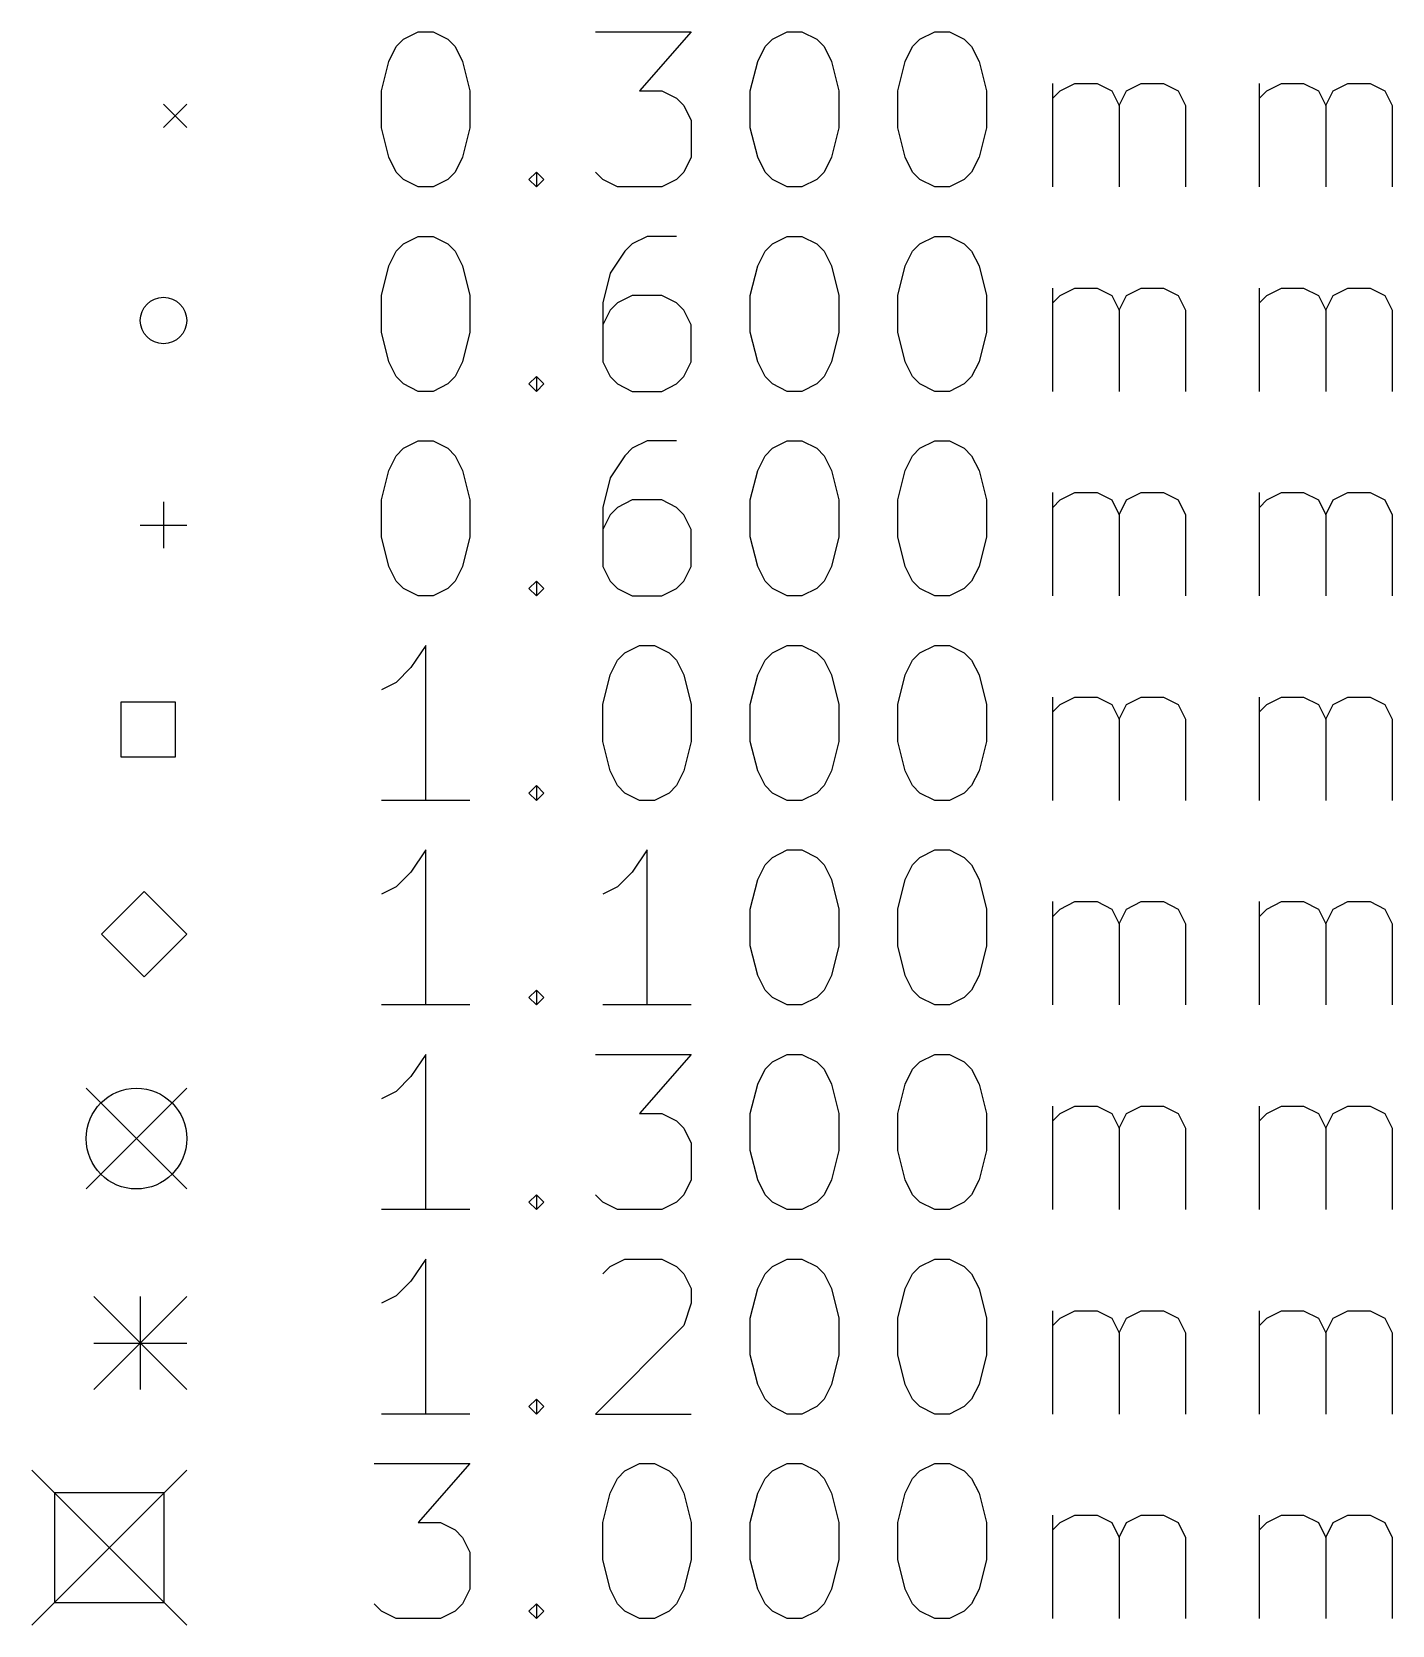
# Model space of a CAD drawing. Extents: x 1.65 to 4.49, y -6.72 to -1.36.
# Drawn here: x 1.65 to 2.342, y -6.69 to -5.88 of the extents above; entities that cross this region are included whole.
import ezdxf

# ---------------------------------------------------------------- set-up
doc = ezdxf.new("R2010")
doc.units = 0
doc.header["$MEASUREMENT"] = 0
doc.layers.add('BLACK', color=7, linetype='CONTINUOUS')

msp = doc.modelspace()

# ---------------------------------------------------------------- linework, layer by layer
at = {"layer": 'BLACK', "linetype": 'CONTINUOUS'}
for p, q in [((1.83543, -5.88773), (1.83918, -5.88398)), ((1.83918, -5.88398), (1.84668, -5.88023)), ((1.84668, -5.88023), (1.85418, -5.88023)), ((1.85418, -5.88023), (1.86168, -5.88398)), ((1.86168, -5.88398), (1.86543, -5.88773)), ((1.93667, -5.88023), (1.98541, -5.88023)), ((1.98541, -5.88023), (1.95917, -5.91023)), ((2.02291, -5.88773), (2.02666, -5.88398)), ((2.02666, -5.88398), (2.03416, -5.88023)), ((2.03416, -5.88023), (2.04166, -5.88023)), ((2.04166, -5.88023), (2.04916, -5.88398)), ((2.04916, -5.88398), (2.05291, -5.88773)), ((2.0979, -5.88773), (2.10165, -5.88398)), ((2.10165, -5.88398), (2.10915, -5.88023)), ((2.10915, -5.88023), (2.11665, -5.88023)), ((2.11665, -5.88023), (2.12415, -5.88398)), ((2.12415, -5.88398), (2.1279, -5.88773)), ((1.83168, -5.89523), (1.83543, -5.88773)), ((1.86543, -5.88773), (1.86918, -5.89523)), ((2.01916, -5.89523), (2.02291, -5.88773)), ((2.05291, -5.88773), (2.05666, -5.89523)), ((2.09415, -5.89523), (2.0979, -5.88773)), ((2.1279, -5.88773), (2.13165, -5.89523)), ((1.82793, -5.91023), (1.83168, -5.89523)), ((1.86918, -5.89523), (1.87293, -5.91023)), ((2.01541, -5.91023), (2.01916, -5.89523)), ((2.05666, -5.89523), (2.06041, -5.91023)), ((2.0904, -5.91023), (2.09415, -5.89523)), ((2.13165, -5.89523), (2.1354, -5.91023)), ((1.82793, -5.92897), (1.82793, -5.91023)), ((1.87293, -5.91023), (1.87293, -5.92897)), ((1.95917, -5.91023), (1.97042, -5.91023)), ((1.97042, -5.91023), (1.97792, -5.91398)), ((2.01541, -5.92897), (2.01541, -5.91023)), ((2.06041, -5.91023), (2.06041, -5.92897)), ((2.0904, -5.92897), (2.0904, -5.91023)), ((2.1354, -5.91023), (2.1354, -5.92897)), ((2.16914, -5.95897), (2.16914, -5.90648)), ((2.16914, -5.91398), (2.17289, -5.91023)), ((2.17289, -5.91023), (2.18039, -5.90648)), ((2.18039, -5.90648), (2.19164, -5.90648)), ((2.19164, -5.90648), (2.19914, -5.91023)), ((2.19914, -5.91023), (2.20289, -5.91773)), ((2.20289, -5.91773), (2.20664, -5.91023)), ((2.20664, -5.91023), (2.21414, -5.90648)), ((2.21414, -5.90648), (2.22538, -5.90648)), ((2.22538, -5.90648), (2.23288, -5.91023)), ((2.23288, -5.91023), (2.23663, -5.91773)), ((2.27413, -5.95897), (2.27413, -5.90648)), ((2.27413, -5.91398), (2.27788, -5.91023)), ((2.27788, -5.91023), (2.28538, -5.90648)), ((2.28538, -5.90648), (2.29663, -5.90648)), ((2.29663, -5.90648), (2.30412, -5.91023)), ((2.30412, -5.91023), (2.30787, -5.91773)), ((2.30787, -5.91773), (2.31162, -5.91023)), ((2.31162, -5.91023), (2.31912, -5.90648)), ((2.31912, -5.90648), (2.33037, -5.90648)), ((2.33037, -5.90648), (2.33787, -5.91023)), ((2.33787, -5.91023), (2.34162, -5.91773)), ((1.7172, -5.91705), (1.72902, -5.92886)), ((1.72902, -5.91705), (1.7172, -5.92886)), ((1.97792, -5.91398), (1.98167, -5.91773)), ((1.98167, -5.91773), (1.98541, -5.92522)), ((2.20289, -5.91773), (2.20289, -5.95897)), ((2.23663, -5.91773), (2.23663, -5.95897)), ((2.30787, -5.91773), (2.30787, -5.95897)), ((2.34162, -5.91773), (2.34162, -5.95897)), ((1.98541, -5.92522), (1.98541, -5.94397)), ((1.83168, -5.94397), (1.82793, -5.92897)), ((1.87293, -5.92897), (1.86918, -5.94397)), ((2.01916, -5.94397), (2.01541, -5.92897)), ((2.06041, -5.92897), (2.05666, -5.94397)), ((2.09415, -5.94397), (2.0904, -5.92897)), ((2.1354, -5.92897), (2.13165, -5.94397)), ((1.83543, -5.95147), (1.83168, -5.94397)), ((1.86918, -5.94397), (1.86543, -5.95147)), ((1.98541, -5.94397), (1.98167, -5.95147)), ((2.02291, -5.95147), (2.01916, -5.94397)), ((2.05666, -5.94397), (2.05291, -5.95147)), ((2.0979, -5.95147), (2.09415, -5.94397)), ((2.13165, -5.94397), (2.1279, -5.95147)), ((1.83918, -5.95522), (1.83543, -5.95147)), ((1.84668, -5.95897), (1.83918, -5.95522)), ((1.85418, -5.95897), (1.84668, -5.95897)), ((1.86168, -5.95522), (1.85418, -5.95897)), ((1.86543, -5.95147), (1.86168, -5.95522)), ((1.90292, -5.95522), (1.90667, -5.95147)), ((1.90667, -5.95897), (1.90292, -5.95522)), ((1.90667, -5.95147), (1.91042, -5.95522)), ((1.90667, -5.95147), (1.90667, -5.95897)), ((1.91042, -5.95522), (1.90667, -5.95897)), ((1.94042, -5.95522), (1.93667, -5.95147)), ((1.94792, -5.95897), (1.94042, -5.95522)), ((1.97042, -5.95897), (1.94792, -5.95897)), ((1.97792, -5.95522), (1.97042, -5.95897)), ((1.98167, -5.95147), (1.97792, -5.95522)), ((2.02666, -5.95522), (2.02291, -5.95147)), ((2.03416, -5.95897), (2.02666, -5.95522)), ((2.04166, -5.95897), (2.03416, -5.95897)), ((2.04916, -5.95522), (2.04166, -5.95897)), ((2.05291, -5.95147), (2.04916, -5.95522)), ((2.10165, -5.95522), (2.0979, -5.95147)), ((2.10915, -5.95897), (2.10165, -5.95522)), ((2.11665, -5.95897), (2.10915, -5.95897)), ((2.12415, -5.95522), (2.11665, -5.95897)), ((2.1279, -5.95147), (2.12415, -5.95522)), ((1.83543, -5.99167), (1.83918, -5.98792)), ((1.83918, -5.98792), (1.84668, -5.98417)), ((1.84668, -5.98417), (1.85418, -5.98417)), ((1.85418, -5.98417), (1.86168, -5.98792)), ((1.86168, -5.98792), (1.86543, -5.99167)), ((1.95542, -5.98792), (1.95167, -5.99167)), ((1.96292, -5.98417), (1.95542, -5.98792)), ((1.97792, -5.98417), (1.96292, -5.98417)), ((2.02291, -5.99167), (2.02666, -5.98792)), ((2.02666, -5.98792), (2.03416, -5.98417)), ((2.03416, -5.98417), (2.04166, -5.98417)), ((2.04166, -5.98417), (2.04916, -5.98792)), ((2.04916, -5.98792), (2.05291, -5.99167)), ((2.0979, -5.99167), (2.10165, -5.98792)), ((2.10165, -5.98792), (2.10915, -5.98417)), ((2.10915, -5.98417), (2.11665, -5.98417)), ((2.11665, -5.98417), (2.12415, -5.98792)), ((2.12415, -5.98792), (2.1279, -5.99167)), ((1.82793, -6.01416), (1.83168, -5.99916)), ((1.83168, -5.99916), (1.83543, -5.99167)), ((1.86543, -5.99167), (1.86918, -5.99916)), ((1.86918, -5.99916), (1.87293, -6.01416)), ((1.95167, -5.99167), (1.94417, -6.00291)), ((2.01541, -6.01416), (2.01916, -5.99916)), ((2.01916, -5.99916), (2.02291, -5.99167)), ((2.05291, -5.99167), (2.05666, -5.99916)), ((2.05666, -5.99916), (2.06041, -6.01416)), ((2.0904, -6.01416), (2.09415, -5.99916)), ((2.09415, -5.99916), (2.0979, -5.99167)), ((2.1279, -5.99167), (2.13165, -5.99916)), ((2.13165, -5.99916), (2.1354, -6.01416)), ((1.94417, -6.00291), (1.94042, -6.01791)), ((1.82793, -6.03291), (1.82793, -6.01416)), ((1.87293, -6.01416), (1.87293, -6.03291)), ((1.95542, -6.01416), (1.94792, -6.01791)), ((1.97042, -6.01416), (1.95542, -6.01416)), ((1.97792, -6.01791), (1.97042, -6.01416)), ((2.01541, -6.03291), (2.01541, -6.01416)), ((2.06041, -6.01416), (2.06041, -6.03291)), ((2.0904, -6.03291), (2.0904, -6.01416)), ((2.1354, -6.01416), (2.1354, -6.03291)), ((2.16914, -6.06291), (2.16914, -6.01041)), ((2.16914, -6.01791), (2.17289, -6.01416)), ((2.17289, -6.01416), (2.18039, -6.01041)), ((2.18039, -6.01041), (2.19164, -6.01041)), ((2.19164, -6.01041), (2.19914, -6.01416)), ((2.19914, -6.01416), (2.20289, -6.02166)), ((2.20289, -6.02166), (2.20664, -6.01416)), ((2.20664, -6.01416), (2.21414, -6.01041)), ((2.21414, -6.01041), (2.22538, -6.01041)), ((2.22538, -6.01041), (2.23288, -6.01416)), ((2.23288, -6.01416), (2.23663, -6.02166)), ((2.27413, -6.06291), (2.27413, -6.01041)), ((2.27413, -6.01791), (2.27788, -6.01416)), ((2.27788, -6.01416), (2.28538, -6.01041)), ((2.28538, -6.01041), (2.29663, -6.01041)), ((2.29663, -6.01041), (2.30412, -6.01416)), ((2.30412, -6.01416), (2.30787, -6.02166)), ((2.30787, -6.02166), (2.31162, -6.01416)), ((2.31162, -6.01416), (2.31912, -6.01041)), ((2.31912, -6.01041), (2.33037, -6.01041)), ((2.33037, -6.01041), (2.33787, -6.01416)), ((2.33787, -6.01416), (2.34162, -6.02166)), ((1.94042, -6.01791), (1.94042, -6.04791)), ((1.94417, -6.02166), (1.94042, -6.02916)), ((1.94792, -6.01791), (1.94417, -6.02166)), ((1.98167, -6.02166), (1.97792, -6.01791)), ((1.98541, -6.02916), (1.98167, -6.02166)), ((2.20289, -6.02166), (2.20289, -6.06291)), ((2.23663, -6.02166), (2.23663, -6.06291)), ((2.30787, -6.02166), (2.30787, -6.06291)), ((2.34162, -6.02166), (2.34162, -6.06291)), ((1.98541, -6.04791), (1.98541, -6.02916)), ((1.83168, -6.04791), (1.82793, -6.03291)), ((1.87293, -6.03291), (1.86918, -6.04791)), ((2.01916, -6.04791), (2.01541, -6.03291)), ((2.06041, -6.03291), (2.05666, -6.04791)), ((2.09415, -6.04791), (2.0904, -6.03291)), ((2.1354, -6.03291), (2.13165, -6.04791)), ((1.83543, -6.05541), (1.83168, -6.04791)), ((1.86918, -6.04791), (1.86543, -6.05541)), ((1.94042, -6.04791), (1.94417, -6.05541)), ((1.98167, -6.05541), (1.98541, -6.04791)), ((2.02291, -6.05541), (2.01916, -6.04791)), ((2.05666, -6.04791), (2.05291, -6.05541)), ((2.0979, -6.05541), (2.09415, -6.04791)), ((2.13165, -6.04791), (2.1279, -6.05541)), ((1.83918, -6.05916), (1.83543, -6.05541)), ((1.86543, -6.05541), (1.86168, -6.05916)), ((1.90292, -6.05916), (1.90667, -6.05541)), ((1.90667, -6.05541), (1.91042, -6.05916)), ((1.90667, -6.05541), (1.90667, -6.06291)), ((1.94417, -6.05541), (1.94792, -6.05916)), ((1.97792, -6.05916), (1.98167, -6.05541)), ((2.02666, -6.05916), (2.02291, -6.05541)), ((2.05291, -6.05541), (2.04916, -6.05916)), ((2.10165, -6.05916), (2.0979, -6.05541)), ((2.1279, -6.05541), (2.12415, -6.05916)), ((1.84668, -6.06291), (1.83918, -6.05916)), ((1.85418, -6.06291), (1.84668, -6.06291)), ((1.86168, -6.05916), (1.85418, -6.06291)), ((1.90667, -6.06291), (1.90292, -6.05916)), ((1.91042, -6.05916), (1.90667, -6.06291)), ((1.94792, -6.05916), (1.95542, -6.06291)), ((1.95542, -6.06291), (1.97042, -6.06291)), ((1.97042, -6.06291), (1.97792, -6.05916)), ((2.03416, -6.06291), (2.02666, -6.05916)), ((2.04166, -6.06291), (2.03416, -6.06291)), ((2.04916, -6.05916), (2.04166, -6.06291)), ((2.10915, -6.06291), (2.10165, -6.05916)), ((2.11665, -6.06291), (2.10915, -6.06291)), ((2.12415, -6.05916), (2.11665, -6.06291)), ((1.83918, -6.09185), (1.84668, -6.0881)), ((1.84668, -6.0881), (1.85418, -6.0881)), ((1.85418, -6.0881), (1.86168, -6.09185)), ((1.96292, -6.0881), (1.95542, -6.09185)), ((1.97792, -6.0881), (1.96292, -6.0881)), ((2.02666, -6.09185), (2.03416, -6.0881)), ((2.03416, -6.0881), (2.04166, -6.0881)), ((2.04166, -6.0881), (2.04916, -6.09185)), ((2.10165, -6.09185), (2.10915, -6.0881)), ((2.10915, -6.0881), (2.11665, -6.0881)), ((2.11665, -6.0881), (2.12415, -6.09185)), ((1.83168, -6.1031), (1.83543, -6.0956)), ((1.83543, -6.0956), (1.83918, -6.09185)), ((1.86168, -6.09185), (1.86543, -6.0956)), ((1.86543, -6.0956), (1.86918, -6.1031)), ((1.95167, -6.0956), (1.94417, -6.10685)), ((1.95542, -6.09185), (1.95167, -6.0956)), ((2.01916, -6.1031), (2.02291, -6.0956)), ((2.02291, -6.0956), (2.02666, -6.09185)), ((2.04916, -6.09185), (2.05291, -6.0956)), ((2.05291, -6.0956), (2.05666, -6.1031)), ((2.09415, -6.1031), (2.0979, -6.0956)), ((2.0979, -6.0956), (2.10165, -6.09185)), ((2.12415, -6.09185), (2.1279, -6.0956)), ((2.1279, -6.0956), (2.13165, -6.1031)), ((1.82793, -6.1181), (1.83168, -6.1031)), ((1.86918, -6.1031), (1.87293, -6.1181)), ((2.01541, -6.1181), (2.01916, -6.1031)), ((2.05666, -6.1031), (2.06041, -6.1181)), ((2.0904, -6.1181), (2.09415, -6.1031)), ((2.13165, -6.1031), (2.1354, -6.1181)), ((1.94417, -6.10685), (1.94042, -6.12185)), ((1.7172, -6.11902), (1.7172, -6.14264)), ((1.82793, -6.13685), (1.82793, -6.1181)), ((1.87293, -6.1181), (1.87293, -6.13685)), ((1.95542, -6.1181), (1.94792, -6.12185)), ((1.97042, -6.1181), (1.95542, -6.1181)), ((1.97792, -6.12185), (1.97042, -6.1181)), ((2.01541, -6.13685), (2.01541, -6.1181)), ((2.06041, -6.1181), (2.06041, -6.13685)), ((2.0904, -6.13685), (2.0904, -6.1181)), ((2.1354, -6.1181), (2.1354, -6.13685)), ((2.16914, -6.16684), (2.16914, -6.11435)), ((2.16914, -6.12185), (2.17289, -6.1181)), ((2.17289, -6.1181), (2.18039, -6.11435)), ((2.18039, -6.11435), (2.19164, -6.11435)), ((2.19164, -6.11435), (2.19914, -6.1181)), ((2.19914, -6.1181), (2.20289, -6.1256)), ((2.20289, -6.1256), (2.20664, -6.1181)), ((2.20664, -6.1181), (2.21414, -6.11435)), ((2.21414, -6.11435), (2.22538, -6.11435)), ((2.22538, -6.11435), (2.23288, -6.1181)), ((2.23288, -6.1181), (2.23663, -6.1256)), ((2.27413, -6.16684), (2.27413, -6.11435)), ((2.27413, -6.12185), (2.27788, -6.1181)), ((2.27788, -6.1181), (2.28538, -6.11435)), ((2.28538, -6.11435), (2.29663, -6.11435)), ((2.29663, -6.11435), (2.30412, -6.1181)), ((2.30412, -6.1181), (2.30787, -6.1256)), ((2.30787, -6.1256), (2.31162, -6.1181)), ((2.31162, -6.1181), (2.31912, -6.11435)), ((2.31912, -6.11435), (2.33037, -6.11435)), ((2.33037, -6.11435), (2.33787, -6.1181)), ((2.33787, -6.1181), (2.34162, -6.1256)), ((1.94042, -6.12185), (1.94042, -6.15185)), ((1.94417, -6.1256), (1.94042, -6.1331)), ((1.94792, -6.12185), (1.94417, -6.1256)), ((1.98167, -6.1256), (1.97792, -6.12185)), ((1.98541, -6.1331), (1.98167, -6.1256)), ((2.20289, -6.1256), (2.20289, -6.16684)), ((2.23663, -6.1256), (2.23663, -6.16684)), ((2.30787, -6.1256), (2.30787, -6.16684)), ((2.34162, -6.1256), (2.34162, -6.16684)), ((1.70539, -6.13083), (1.72902, -6.13083)), ((1.83168, -6.15185), (1.82793, -6.13685)), ((1.87293, -6.13685), (1.86918, -6.15185)), ((1.98541, -6.15185), (1.98541, -6.1331)), ((2.01916, -6.15185), (2.01541, -6.13685)), ((2.06041, -6.13685), (2.05666, -6.15185)), ((2.09415, -6.15185), (2.0904, -6.13685)), ((2.1354, -6.13685), (2.13165, -6.15185)), ((1.83543, -6.15934), (1.83168, -6.15185)), ((1.86918, -6.15185), (1.86543, -6.15934)), ((1.94042, -6.15185), (1.94417, -6.15934)), ((1.98167, -6.15934), (1.98541, -6.15185)), ((2.02291, -6.15934), (2.01916, -6.15185)), ((2.05666, -6.15185), (2.05291, -6.15934)), ((2.0979, -6.15934), (2.09415, -6.15185)), ((2.13165, -6.15185), (2.1279, -6.15934)), ((1.83918, -6.16309), (1.83543, -6.15934)), ((1.86543, -6.15934), (1.86168, -6.16309)), ((1.90292, -6.16309), (1.90667, -6.15934)), ((1.90667, -6.15934), (1.91042, -6.16309)), ((1.90667, -6.15934), (1.90667, -6.16684)), ((1.94417, -6.15934), (1.94792, -6.16309)), ((1.97792, -6.16309), (1.98167, -6.15934)), ((2.02666, -6.16309), (2.02291, -6.15934)), ((2.05291, -6.15934), (2.04916, -6.16309)), ((2.10165, -6.16309), (2.0979, -6.15934)), ((2.1279, -6.15934), (2.12415, -6.16309)), ((1.84668, -6.16684), (1.83918, -6.16309)), ((1.85418, -6.16684), (1.84668, -6.16684)), ((1.86168, -6.16309), (1.85418, -6.16684)), ((1.90667, -6.16684), (1.90292, -6.16309)), ((1.91042, -6.16309), (1.90667, -6.16684)), ((1.94792, -6.16309), (1.95542, -6.16684)), ((1.95542, -6.16684), (1.97042, -6.16684)), ((1.97042, -6.16684), (1.97792, -6.16309)), ((2.03416, -6.16684), (2.02666, -6.16309)), ((2.04166, -6.16684), (2.03416, -6.16684)), ((2.04916, -6.16309), (2.04166, -6.16684)), ((2.10915, -6.16684), (2.10165, -6.16309)), ((2.11665, -6.16684), (2.10915, -6.16684)), ((2.12415, -6.16309), (2.11665, -6.16684)), ((1.85043, -6.19204), (1.84293, -6.20329)), ((1.85043, -6.27078), (1.85043, -6.19204)), ((1.95167, -6.19579), (1.95917, -6.19204)), ((1.95917, -6.19204), (1.96667, -6.19204)), ((1.96667, -6.19204), (1.97417, -6.19579)), ((2.02666, -6.19579), (2.03416, -6.19204)), ((2.03416, -6.19204), (2.04166, -6.19204)), ((2.04166, -6.19204), (2.04916, -6.19579)), ((2.10165, -6.19579), (2.10915, -6.19204)), ((2.10915, -6.19204), (2.11665, -6.19204)), ((2.11665, -6.19204), (2.12415, -6.19579)), ((1.94417, -6.20704), (1.94792, -6.19954)), ((1.94792, -6.19954), (1.95167, -6.19579)), ((1.97417, -6.19579), (1.97792, -6.19954)), ((1.97792, -6.19954), (1.98167, -6.20704)), ((2.01916, -6.20704), (2.02291, -6.19954)), ((2.02291, -6.19954), (2.02666, -6.19579)), ((2.04916, -6.19579), (2.05291, -6.19954)), ((2.05291, -6.19954), (2.05666, -6.20704)), ((2.09415, -6.20704), (2.0979, -6.19954)), ((2.0979, -6.19954), (2.10165, -6.19579)), ((2.12415, -6.19579), (2.1279, -6.19954)), ((2.1279, -6.19954), (2.13165, -6.20704)), ((1.84293, -6.20329), (1.83543, -6.21079)), ((1.94042, -6.22204), (1.94417, -6.20704)), ((1.98167, -6.20704), (1.98541, -6.22204)), ((2.01541, -6.22204), (2.01916, -6.20704)), ((2.05666, -6.20704), (2.06041, -6.22204)), ((2.0904, -6.22204), (2.09415, -6.20704)), ((2.13165, -6.20704), (2.1354, -6.22204)), ((1.83543, -6.21079), (1.82793, -6.21454)), ((1.72325, -6.22084), (1.69541, -6.22084)), ((1.69541, -6.22084), (1.69541, -6.24868)), ((1.72325, -6.24868), (1.72325, -6.22084)), ((1.94042, -6.24078), (1.94042, -6.22204)), ((1.98541, -6.22204), (1.98541, -6.24078)), ((2.01541, -6.24078), (2.01541, -6.22204)), ((2.06041, -6.22204), (2.06041, -6.24078)), ((2.0904, -6.24078), (2.0904, -6.22204)), ((2.1354, -6.22204), (2.1354, -6.24078)), ((2.16914, -6.27078), (2.16914, -6.21829)), ((2.16914, -6.22579), (2.17289, -6.22204)), ((2.17289, -6.22204), (2.18039, -6.21829)), ((2.18039, -6.21829), (2.19164, -6.21829)), ((2.19164, -6.21829), (2.19914, -6.22204)), ((2.19914, -6.22204), (2.20289, -6.22954)), ((2.20289, -6.22954), (2.20664, -6.22204)), ((2.20664, -6.22204), (2.21414, -6.21829)), ((2.21414, -6.21829), (2.22538, -6.21829)), ((2.22538, -6.21829), (2.23288, -6.22204)), ((2.23288, -6.22204), (2.23663, -6.22954)), ((2.27413, -6.27078), (2.27413, -6.21829)), ((2.27413, -6.22579), (2.27788, -6.22204)), ((2.27788, -6.22204), (2.28538, -6.21829)), ((2.28538, -6.21829), (2.29663, -6.21829)), ((2.29663, -6.21829), (2.30412, -6.22204)), ((2.30412, -6.22204), (2.30787, -6.22954)), ((2.30787, -6.22954), (2.31162, -6.22204)), ((2.31162, -6.22204), (2.31912, -6.21829)), ((2.31912, -6.21829), (2.33037, -6.21829)), ((2.33037, -6.21829), (2.33787, -6.22204)), ((2.33787, -6.22204), (2.34162, -6.22954)), ((2.20289, -6.22954), (2.20289, -6.27078)), ((2.23663, -6.22954), (2.23663, -6.27078)), ((2.30787, -6.22954), (2.30787, -6.27078)), ((2.34162, -6.22954), (2.34162, -6.27078)), ((1.94417, -6.25578), (1.94042, -6.24078)), ((1.98541, -6.24078), (1.98167, -6.25578)), ((2.01916, -6.25578), (2.01541, -6.24078)), ((2.06041, -6.24078), (2.05666, -6.25578)), ((2.09415, -6.25578), (2.0904, -6.24078)), ((2.1354, -6.24078), (2.13165, -6.25578)), ((1.69541, -6.24868), (1.72325, -6.24868)), ((1.94792, -6.26328), (1.94417, -6.25578)), ((1.98167, -6.25578), (1.97792, -6.26328)), ((2.02291, -6.26328), (2.01916, -6.25578)), ((2.05666, -6.25578), (2.05291, -6.26328)), ((2.0979, -6.26328), (2.09415, -6.25578)), ((2.13165, -6.25578), (2.1279, -6.26328)), ((1.90292, -6.26703), (1.90667, -6.26328)), ((1.90667, -6.26328), (1.91042, -6.26703)), ((1.90667, -6.26328), (1.90667, -6.27078)), ((1.95167, -6.26703), (1.94792, -6.26328)), ((1.97792, -6.26328), (1.97417, -6.26703)), ((2.02666, -6.26703), (2.02291, -6.26328)), ((2.05291, -6.26328), (2.04916, -6.26703)), ((2.10165, -6.26703), (2.0979, -6.26328)), ((2.1279, -6.26328), (2.12415, -6.26703)), ((1.87293, -6.27078), (1.82793, -6.27078)), ((1.90667, -6.27078), (1.90292, -6.26703)), ((1.91042, -6.26703), (1.90667, -6.27078)), ((1.95917, -6.27078), (1.95167, -6.26703)), ((1.96667, -6.27078), (1.95917, -6.27078)), ((1.97417, -6.26703), (1.96667, -6.27078)), ((2.03416, -6.27078), (2.02666, -6.26703)), ((2.04166, -6.27078), (2.03416, -6.27078)), ((2.04916, -6.26703), (2.04166, -6.27078)), ((2.10915, -6.27078), (2.10165, -6.26703)), ((2.11665, -6.27078), (2.10915, -6.27078)), ((2.12415, -6.26703), (2.11665, -6.27078)), ((1.85043, -6.29598), (1.84293, -6.30723)), ((1.85043, -6.37472), (1.85043, -6.29598)), ((1.96292, -6.29598), (1.95542, -6.30723)), ((1.96292, -6.37472), (1.96292, -6.29598)), ((2.02666, -6.29973), (2.03416, -6.29598)), ((2.03416, -6.29598), (2.04166, -6.29598)), ((2.04166, -6.29598), (2.04916, -6.29973)), ((2.10165, -6.29973), (2.10915, -6.29598)), ((2.10915, -6.29598), (2.11665, -6.29598)), ((2.11665, -6.29598), (2.12415, -6.29973)), ((2.01916, -6.31098), (2.02291, -6.30348)), ((2.02291, -6.30348), (2.02666, -6.29973)), ((2.04916, -6.29973), (2.05291, -6.30348)), ((2.05291, -6.30348), (2.05666, -6.31098)), ((2.09415, -6.31098), (2.0979, -6.30348)), ((2.0979, -6.30348), (2.10165, -6.29973)), ((2.12415, -6.29973), (2.1279, -6.30348)), ((2.1279, -6.30348), (2.13165, -6.31098)), ((1.83543, -6.31473), (1.82793, -6.31848)), ((1.84293, -6.30723), (1.83543, -6.31473)), ((1.94792, -6.31473), (1.94042, -6.31848)), ((1.95542, -6.30723), (1.94792, -6.31473)), ((2.01541, -6.32597), (2.01916, -6.31098)), ((2.05666, -6.31098), (2.06041, -6.32597)), ((2.0904, -6.32597), (2.09415, -6.31098)), ((2.13165, -6.31098), (2.1354, -6.32597)), ((1.70736, -6.31705), (1.68571, -6.3387)), ((1.72902, -6.3387), (1.70736, -6.31705)), ((2.16914, -6.37472), (2.16914, -6.32222)), ((2.17289, -6.32597), (2.18039, -6.32222)), ((2.18039, -6.32222), (2.19164, -6.32222)), ((2.19164, -6.32222), (2.19914, -6.32597)), ((2.20664, -6.32597), (2.21414, -6.32222)), ((2.21414, -6.32222), (2.22538, -6.32222)), ((2.22538, -6.32222), (2.23288, -6.32597)), ((2.27413, -6.37472), (2.27413, -6.32222)), ((2.27788, -6.32597), (2.28538, -6.32222)), ((2.28538, -6.32222), (2.29663, -6.32222)), ((2.29663, -6.32222), (2.30412, -6.32597)), ((2.31162, -6.32597), (2.31912, -6.32222)), ((2.31912, -6.32222), (2.33037, -6.32222)), ((2.33037, -6.32222), (2.33787, -6.32597)), ((2.01541, -6.34472), (2.01541, -6.32597)), ((2.06041, -6.32597), (2.06041, -6.34472)), ((2.0904, -6.34472), (2.0904, -6.32597)), ((2.1354, -6.32597), (2.1354, -6.34472)), ((2.16914, -6.32972), (2.17289, -6.32597)), ((2.19914, -6.32597), (2.20289, -6.33347)), ((2.20289, -6.33347), (2.20664, -6.32597)), ((2.23288, -6.32597), (2.23663, -6.33347)), ((2.27413, -6.32972), (2.27788, -6.32597)), ((2.30412, -6.32597), (2.30787, -6.33347)), ((2.30787, -6.33347), (2.31162, -6.32597)), ((2.33787, -6.32597), (2.34162, -6.33347)), ((1.68571, -6.3387), (1.70736, -6.36035)), ((1.70736, -6.36035), (1.72902, -6.3387)), ((2.20289, -6.33347), (2.20289, -6.37472)), ((2.23663, -6.33347), (2.23663, -6.37472)), ((2.30787, -6.33347), (2.30787, -6.37472)), ((2.34162, -6.33347), (2.34162, -6.37472)), ((2.01916, -6.35972), (2.01541, -6.34472)), ((2.06041, -6.34472), (2.05666, -6.35972)), ((2.09415, -6.35972), (2.0904, -6.34472)), ((2.1354, -6.34472), (2.13165, -6.35972)), ((2.02291, -6.36722), (2.01916, -6.35972)), ((2.05666, -6.35972), (2.05291, -6.36722)), ((2.0979, -6.36722), (2.09415, -6.35972)), ((2.13165, -6.35972), (2.1279, -6.36722)), ((1.90292, -6.37097), (1.90667, -6.36722)), ((1.90667, -6.37472), (1.90292, -6.37097)), ((1.90667, -6.36722), (1.91042, -6.37097)), ((1.90667, -6.36722), (1.90667, -6.37472)), ((1.91042, -6.37097), (1.90667, -6.37472)), ((2.02666, -6.37097), (2.02291, -6.36722)), ((2.03416, -6.37472), (2.02666, -6.37097)), ((2.04916, -6.37097), (2.04166, -6.37472)), ((2.05291, -6.36722), (2.04916, -6.37097)), ((2.10165, -6.37097), (2.0979, -6.36722)), ((2.10915, -6.37472), (2.10165, -6.37097)), ((2.12415, -6.37097), (2.11665, -6.37472)), ((2.1279, -6.36722), (2.12415, -6.37097)), ((1.87293, -6.37472), (1.82793, -6.37472)), ((1.98541, -6.37472), (1.94042, -6.37472)), ((2.04166, -6.37472), (2.03416, -6.37472)), ((2.11665, -6.37472), (2.10915, -6.37472)), ((1.85043, -6.39991), (1.84293, -6.41116)), ((1.85043, -6.47866), (1.85043, -6.39991)), ((1.93667, -6.39991), (1.98541, -6.39991)), ((1.98541, -6.39991), (1.95917, -6.42991)), ((2.02291, -6.40741), (2.02666, -6.40366)), ((2.02666, -6.40366), (2.03416, -6.39991)), ((2.03416, -6.39991), (2.04166, -6.39991)), ((2.04166, -6.39991), (2.04916, -6.40366)), ((2.04916, -6.40366), (2.05291, -6.40741)), ((2.0979, -6.40741), (2.10165, -6.40366)), ((2.10165, -6.40366), (2.10915, -6.39991)), ((2.10915, -6.39991), (2.11665, -6.39991)), ((2.11665, -6.39991), (2.12415, -6.40366)), ((2.12415, -6.40366), (2.1279, -6.40741)), ((1.84293, -6.41116), (1.83543, -6.41866)), ((2.01916, -6.41491), (2.02291, -6.40741)), ((2.05291, -6.40741), (2.05666, -6.41491)), ((2.09415, -6.41491), (2.0979, -6.40741)), ((2.1279, -6.40741), (2.13165, -6.41491)), ((1.67783, -6.41705), (1.72902, -6.46823)), ((1.72902, -6.41705), (1.67783, -6.46823)), ((1.83543, -6.41866), (1.82793, -6.42241)), ((2.01541, -6.42991), (2.01916, -6.41491)), ((2.05666, -6.41491), (2.06041, -6.42991)), ((2.0904, -6.42991), (2.09415, -6.41491)), ((2.13165, -6.41491), (2.1354, -6.42991)), ((2.16914, -6.47866), (2.16914, -6.42616)), ((2.17289, -6.42991), (2.18039, -6.42616)), ((2.18039, -6.42616), (2.19164, -6.42616)), ((2.19164, -6.42616), (2.19914, -6.42991)), ((2.20664, -6.42991), (2.21414, -6.42616)), ((2.21414, -6.42616), (2.22538, -6.42616)), ((2.22538, -6.42616), (2.23288, -6.42991)), ((2.27413, -6.47866), (2.27413, -6.42616)), ((2.27788, -6.42991), (2.28538, -6.42616)), ((2.28538, -6.42616), (2.29663, -6.42616)), ((2.29663, -6.42616), (2.30412, -6.42991)), ((2.31162, -6.42991), (2.31912, -6.42616)), ((2.31912, -6.42616), (2.33037, -6.42616)), ((2.33037, -6.42616), (2.33787, -6.42991)), ((1.95917, -6.42991), (1.97042, -6.42991)), ((1.97042, -6.42991), (1.97792, -6.43366)), ((1.97792, -6.43366), (1.98167, -6.43741)), ((2.01541, -6.44866), (2.01541, -6.42991)), ((2.06041, -6.42991), (2.06041, -6.44866)), ((2.0904, -6.44866), (2.0904, -6.42991)), ((2.1354, -6.42991), (2.1354, -6.44866)), ((2.16914, -6.43366), (2.17289, -6.42991)), ((2.19914, -6.42991), (2.20289, -6.43741)), ((2.20289, -6.43741), (2.20664, -6.42991)), ((2.23288, -6.42991), (2.23663, -6.43741)), ((2.27413, -6.43366), (2.27788, -6.42991)), ((2.30412, -6.42991), (2.30787, -6.43741)), ((2.30787, -6.43741), (2.31162, -6.42991)), ((2.33787, -6.42991), (2.34162, -6.43741)), ((1.98167, -6.43741), (1.98541, -6.44491)), ((2.20289, -6.43741), (2.20289, -6.47866)), ((2.23663, -6.43741), (2.23663, -6.47866)), ((2.30787, -6.43741), (2.30787, -6.47866)), ((2.34162, -6.43741), (2.34162, -6.47866)), ((1.98541, -6.44491), (1.98541, -6.46366)), ((2.01916, -6.46366), (2.01541, -6.44866)), ((2.06041, -6.44866), (2.05666, -6.46366)), ((2.09415, -6.46366), (2.0904, -6.44866)), ((2.1354, -6.44866), (2.13165, -6.46366)), ((1.98541, -6.46366), (1.98167, -6.47116)), ((2.02291, -6.47116), (2.01916, -6.46366)), ((2.05666, -6.46366), (2.05291, -6.47116)), ((2.0979, -6.47116), (2.09415, -6.46366)), ((2.13165, -6.46366), (2.1279, -6.47116)), ((1.90292, -6.47491), (1.90667, -6.47116)), ((1.90667, -6.47866), (1.90292, -6.47491)), ((1.90667, -6.47116), (1.91042, -6.47491)), ((1.90667, -6.47116), (1.90667, -6.47866)), ((1.91042, -6.47491), (1.90667, -6.47866)), ((1.94042, -6.47491), (1.93667, -6.47116)), ((1.94792, -6.47866), (1.94042, -6.47491)), ((1.97792, -6.47491), (1.97042, -6.47866)), ((1.98167, -6.47116), (1.97792, -6.47491)), ((2.02666, -6.47491), (2.02291, -6.47116)), ((2.03416, -6.47866), (2.02666, -6.47491)), ((2.04916, -6.47491), (2.04166, -6.47866)), ((2.05291, -6.47116), (2.04916, -6.47491)), ((2.10165, -6.47491), (2.0979, -6.47116)), ((2.10915, -6.47866), (2.10165, -6.47491)), ((2.12415, -6.47491), (2.11665, -6.47866)), ((2.1279, -6.47116), (2.12415, -6.47491)), ((1.87293, -6.47866), (1.82793, -6.47866)), ((1.97042, -6.47866), (1.94792, -6.47866)), ((2.04166, -6.47866), (2.03416, -6.47866)), ((2.11665, -6.47866), (2.10915, -6.47866)), ((1.85043, -6.50385), (1.84293, -6.5151)), ((1.85043, -6.58259), (1.85043, -6.50385)), ((1.94042, -6.51135), (1.94417, -6.5076)), ((1.94417, -6.5076), (1.95167, -6.50385)), ((1.95167, -6.50385), (1.97042, -6.50385)), ((1.97042, -6.50385), (1.97792, -6.5076)), ((1.97792, -6.5076), (1.98167, -6.51135)), ((2.02291, -6.51135), (2.02666, -6.5076)), ((2.02666, -6.5076), (2.03416, -6.50385)), ((2.03416, -6.50385), (2.04166, -6.50385)), ((2.04166, -6.50385), (2.04916, -6.5076)), ((2.04916, -6.5076), (2.05291, -6.51135)), ((2.0979, -6.51135), (2.10165, -6.5076)), ((2.10165, -6.5076), (2.10915, -6.50385)), ((2.10915, -6.50385), (2.11665, -6.50385)), ((2.11665, -6.50385), (2.12415, -6.5076)), ((2.12415, -6.5076), (2.1279, -6.51135)), ((1.84293, -6.5151), (1.83543, -6.5226)), ((1.98167, -6.51135), (1.98541, -6.51885)), ((2.01916, -6.51885), (2.02291, -6.51135)), ((2.05291, -6.51135), (2.05666, -6.51885)), ((2.09415, -6.51885), (2.0979, -6.51135)), ((2.1279, -6.51135), (2.13165, -6.51885)), ((1.68177, -6.52295), (1.72902, -6.5702)), ((1.72902, -6.52295), (1.68177, -6.5702)), ((1.70539, -6.52295), (1.70539, -6.5702)), ((1.83543, -6.5226), (1.82793, -6.52635)), ((1.98541, -6.51885), (1.98541, -6.52635)), ((2.01541, -6.53385), (2.01916, -6.51885)), ((2.05666, -6.51885), (2.06041, -6.53385)), ((2.0904, -6.53385), (2.09415, -6.51885)), ((2.13165, -6.51885), (2.1354, -6.53385)), ((1.98541, -6.52635), (1.98167, -6.5376)), ((2.01541, -6.5526), (2.01541, -6.53385)), ((2.06041, -6.53385), (2.06041, -6.5526)), ((2.0904, -6.5526), (2.0904, -6.53385)), ((2.1354, -6.53385), (2.1354, -6.5526)), ((2.16914, -6.58259), (2.16914, -6.5301)), ((2.16914, -6.5376), (2.17289, -6.53385)), ((2.17289, -6.53385), (2.18039, -6.5301)), ((2.18039, -6.5301), (2.19164, -6.5301)), ((2.19164, -6.5301), (2.19914, -6.53385)), ((2.19914, -6.53385), (2.20289, -6.54135)), ((2.20289, -6.54135), (2.20664, -6.53385)), ((2.20664, -6.53385), (2.21414, -6.5301)), ((2.21414, -6.5301), (2.22538, -6.5301)), ((2.22538, -6.5301), (2.23288, -6.53385)), ((2.23288, -6.53385), (2.23663, -6.54135)), ((2.27413, -6.58259), (2.27413, -6.5301)), ((2.27413, -6.5376), (2.27788, -6.53385)), ((2.27788, -6.53385), (2.28538, -6.5301)), ((2.28538, -6.5301), (2.29663, -6.5301)), ((2.29663, -6.5301), (2.30412, -6.53385)), ((2.30412, -6.53385), (2.30787, -6.54135)), ((2.30787, -6.54135), (2.31162, -6.53385)), ((2.31162, -6.53385), (2.31912, -6.5301)), ((2.31912, -6.5301), (2.33037, -6.5301)), ((2.33037, -6.5301), (2.33787, -6.53385)), ((2.33787, -6.53385), (2.34162, -6.54135)), ((1.98167, -6.5376), (1.93667, -6.58259)), ((2.20289, -6.54135), (2.20289, -6.58259)), ((2.23663, -6.54135), (2.23663, -6.58259)), ((2.30787, -6.54135), (2.30787, -6.58259)), ((2.34162, -6.54135), (2.34162, -6.58259)), ((1.68177, -6.54657), (1.72902, -6.54657)), ((2.01916, -6.56759), (2.01541, -6.5526)), ((2.06041, -6.5526), (2.05666, -6.56759)), ((2.09415, -6.56759), (2.0904, -6.5526)), ((2.1354, -6.5526), (2.13165, -6.56759)), ((2.02291, -6.57509), (2.01916, -6.56759)), ((2.05666, -6.56759), (2.05291, -6.57509)), ((2.0979, -6.57509), (2.09415, -6.56759)), ((2.13165, -6.56759), (2.1279, -6.57509)), ((1.90292, -6.57884), (1.90667, -6.57509)), ((1.90667, -6.58259), (1.90292, -6.57884)), ((1.90667, -6.57509), (1.91042, -6.57884)), ((1.90667, -6.57509), (1.90667, -6.58259)), ((1.91042, -6.57884), (1.90667, -6.58259)), ((2.02666, -6.57884), (2.02291, -6.57509)), ((2.03416, -6.58259), (2.02666, -6.57884)), ((2.04916, -6.57884), (2.04166, -6.58259)), ((2.05291, -6.57509), (2.04916, -6.57884)), ((2.10165, -6.57884), (2.0979, -6.57509)), ((2.10915, -6.58259), (2.10165, -6.57884)), ((2.12415, -6.57884), (2.11665, -6.58259)), ((2.1279, -6.57509), (2.12415, -6.57884)), ((1.87293, -6.58259), (1.82793, -6.58259)), ((1.93667, -6.58259), (1.98541, -6.58259)), ((2.04166, -6.58259), (2.03416, -6.58259)), ((2.11665, -6.58259), (2.10915, -6.58259)), ((1.65028, -6.61114), (1.72902, -6.68988)), ((1.72902, -6.61114), (1.65028, -6.68988)), ((1.82418, -6.60779), (1.87293, -6.60779)), ((1.87293, -6.60779), (1.84668, -6.63779)), ((1.94792, -6.61529), (1.95167, -6.61154)), ((1.95167, -6.61154), (1.95917, -6.60779)), ((1.95917, -6.60779), (1.96667, -6.60779)), ((1.96667, -6.60779), (1.97417, -6.61154)), ((1.97417, -6.61154), (1.97792, -6.61529)), ((2.02291, -6.61529), (2.02666, -6.61154)), ((2.02666, -6.61154), (2.03416, -6.60779)), ((2.03416, -6.60779), (2.04166, -6.60779)), ((2.04166, -6.60779), (2.04916, -6.61154)), ((2.04916, -6.61154), (2.05291, -6.61529)), ((2.0979, -6.61529), (2.10165, -6.61154)), ((2.10165, -6.61154), (2.10915, -6.60779)), ((2.10915, -6.60779), (2.11665, -6.60779)), ((2.11665, -6.60779), (2.12415, -6.61154)), ((2.12415, -6.61154), (2.1279, -6.61529)), ((1.71748, -6.62267), (1.66181, -6.62267)), ((1.66181, -6.62267), (1.66181, -6.67835)), ((1.71748, -6.67835), (1.71748, -6.62267)), ((1.94042, -6.63779), (1.94417, -6.62279)), ((1.94417, -6.62279), (1.94792, -6.61529)), ((1.97792, -6.61529), (1.98167, -6.62279)), ((1.98167, -6.62279), (1.98541, -6.63779)), ((2.01541, -6.63779), (2.01916, -6.62279)), ((2.01916, -6.62279), (2.02291, -6.61529)), ((2.05291, -6.61529), (2.05666, -6.62279)), ((2.05666, -6.62279), (2.06041, -6.63779)), ((2.0904, -6.63779), (2.09415, -6.62279)), ((2.09415, -6.62279), (2.0979, -6.61529)), ((2.1279, -6.61529), (2.13165, -6.62279)), ((2.13165, -6.62279), (2.1354, -6.63779)), ((1.84668, -6.63779), (1.85793, -6.63779)), ((1.85793, -6.63779), (1.86543, -6.64153)), ((1.94042, -6.65653), (1.94042, -6.63779)), ((1.98541, -6.63779), (1.98541, -6.65653)), ((2.01541, -6.65653), (2.01541, -6.63779)), ((2.06041, -6.63779), (2.06041, -6.65653)), ((2.0904, -6.65653), (2.0904, -6.63779)), ((2.1354, -6.63779), (2.1354, -6.65653)), ((2.16914, -6.68653), (2.16914, -6.63404)), ((2.16914, -6.64153), (2.17289, -6.63779)), ((2.17289, -6.63779), (2.18039, -6.63404)), ((2.18039, -6.63404), (2.19164, -6.63404)), ((2.19164, -6.63404), (2.19914, -6.63779)), ((2.19914, -6.63779), (2.20289, -6.64528)), ((2.20289, -6.64528), (2.20664, -6.63779)), ((2.20664, -6.63779), (2.21414, -6.63404)), ((2.21414, -6.63404), (2.22538, -6.63404)), ((2.22538, -6.63404), (2.23288, -6.63779)), ((2.23288, -6.63779), (2.23663, -6.64528)), ((2.27413, -6.68653), (2.27413, -6.63404)), ((2.27413, -6.64153), (2.27788, -6.63779)), ((2.27788, -6.63779), (2.28538, -6.63404)), ((2.28538, -6.63404), (2.29663, -6.63404)), ((2.29663, -6.63404), (2.30412, -6.63779)), ((2.30412, -6.63779), (2.30787, -6.64528)), ((2.30787, -6.64528), (2.31162, -6.63779)), ((2.31162, -6.63779), (2.31912, -6.63404)), ((2.31912, -6.63404), (2.33037, -6.63404)), ((2.33037, -6.63404), (2.33787, -6.63779)), ((2.33787, -6.63779), (2.34162, -6.64528)), ((1.86543, -6.64153), (1.86918, -6.64528)), ((1.86918, -6.64528), (1.87293, -6.65278)), ((2.20289, -6.64528), (2.20289, -6.68653)), ((2.23663, -6.64528), (2.23663, -6.68653)), ((2.30787, -6.64528), (2.30787, -6.68653)), ((2.34162, -6.64528), (2.34162, -6.68653)), ((1.87293, -6.65278), (1.87293, -6.67153)), ((1.94417, -6.67153), (1.94042, -6.65653)), ((1.98541, -6.65653), (1.98167, -6.67153)), ((2.01916, -6.67153), (2.01541, -6.65653)), ((2.06041, -6.65653), (2.05666, -6.67153)), ((2.09415, -6.67153), (2.0904, -6.65653)), ((2.1354, -6.65653), (2.13165, -6.67153)), ((1.87293, -6.67153), (1.86918, -6.67903)), ((1.94792, -6.67903), (1.94417, -6.67153)), ((1.98167, -6.67153), (1.97792, -6.67903)), ((2.02291, -6.67903), (2.01916, -6.67153)), ((2.05666, -6.67153), (2.05291, -6.67903)), ((2.0979, -6.67903), (2.09415, -6.67153)), ((2.13165, -6.67153), (2.1279, -6.67903)), ((1.66181, -6.67835), (1.71748, -6.67835)), ((1.82793, -6.68278), (1.82418, -6.67903)), ((1.86918, -6.67903), (1.86543, -6.68278)), ((1.90292, -6.68278), (1.90667, -6.67903)), ((1.90667, -6.67903), (1.91042, -6.68278)), ((1.90667, -6.67903), (1.90667, -6.68653)), ((1.95167, -6.68278), (1.94792, -6.67903)), ((1.97792, -6.67903), (1.97417, -6.68278)), ((2.02666, -6.68278), (2.02291, -6.67903)), ((2.05291, -6.67903), (2.04916, -6.68278)), ((2.10165, -6.68278), (2.0979, -6.67903)), ((2.1279, -6.67903), (2.12415, -6.68278)), ((1.83543, -6.68653), (1.82793, -6.68278)), ((1.85793, -6.68653), (1.83543, -6.68653)), ((1.86543, -6.68278), (1.85793, -6.68653)), ((1.90667, -6.68653), (1.90292, -6.68278)), ((1.91042, -6.68278), (1.90667, -6.68653)), ((1.95917, -6.68653), (1.95167, -6.68278)), ((1.96667, -6.68653), (1.95917, -6.68653)), ((1.97417, -6.68278), (1.96667, -6.68653)), ((2.03416, -6.68653), (2.02666, -6.68278)), ((2.04166, -6.68653), (2.03416, -6.68653)), ((2.04916, -6.68278), (2.04166, -6.68653)), ((2.10915, -6.68653), (2.10165, -6.68278)), ((2.11665, -6.68653), (2.10915, -6.68653)), ((2.12415, -6.68278), (2.11665, -6.68653))]:
    msp.add_line(p, q, dxfattribs=at)
at = {"layer": 'BLACK'}
for centre, radius in [((1.7172, -6.02689), 0.01181), ((1.70343, -6.44264), 0.02559)]:
    msp.add_circle(centre, radius, dxfattribs=at)

doc.saveas('drawing.dxf')
